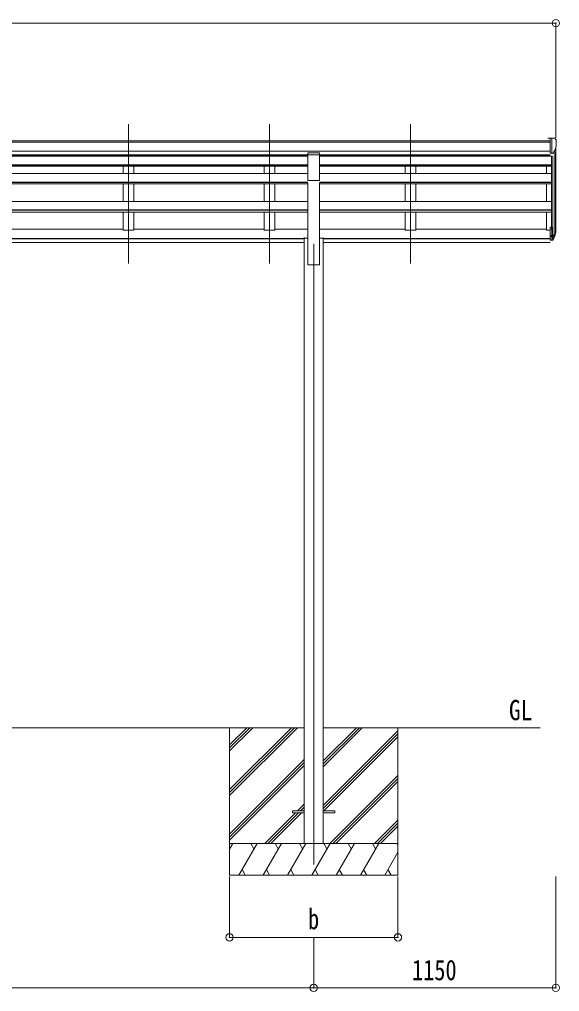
# Model space of a CAD drawing. Units: millimetres at full size; details may follow other scales. Extents: x -9783 to 33612, y -6828 to 13322.
# Drawn here: x 24060 to 26625, y -3952 to 668 of the extents above; entities that cross this region are included whole.
import ezdxf
from ezdxf.enums import TextEntityAlignment as Align

# ---------------------------------------------------------------- set-up
doc = ezdxf.new("R2010")
doc.units = ezdxf.units.MM
doc.header["$LTSCALE"] = 35
doc.header["$PDMODE"] = 32
doc.header["$PDSIZE"] = 35
for name, color, linetype, lineweight in [('0-0_0', 7, 'Continuous', 9), ('0-1_本体', 4, 'Continuous', 9), ('0-2_部品', 7, 'Continuous', 9), ('0-8_PARTS2', 2, 'Continuous', 9), ('0-A_寸法', 6, 'Continuous', 9)]:
    doc.layers.add(name, color=color, linetype=linetype, lineweight=lineweight)
doc.styles.add('ＭＳ ゴシック', font='')
doc.styles.get('ＭＳ ゴシック').set_extended_font_data('MS Gothic')

msp = doc.modelspace()

# ---------------------------------------------------------------- linework, layer by layer
at = {"layer": '0-0_0'}
for p, q in [((22402.81, -2698.21), (25412.41, -2698.21)), ((25057.61, -2698.21), (25057.61, -3398.21)), ((25057.61, -2992.38), (25351.79, -2698.21)), ((25057.61, -3006.52), (25365.93, -2698.21)), ((25057.61, -3020.67), (25380.07, -2698.21)), ((25057.61, -2808.54), (25167.94, -2698.21)), ((25057.61, -2794.39), (25153.8, -2698.21)), ((25057.61, -2780.25), (25139.66, -2698.21)), ((25502.81, -2698.21), (26533.61, -2698.21)), ((25502.81, -2883.84), (25688.44, -2698.21)), ((25502.81, -2869.69), (25674.3, -2698.21)), ((25502.81, -2855.55), (25660.16, -2698.21)), ((25502.81, -3067.68), (25857.61, -2712.89)), ((25857.61, -2698.21), (25857.61, -3398.21)), ((25502.81, -3081.82), (25857.61, -2727.03)), ((25505.07, -3093.71), (25857.61, -2741.17)), ((25057.61, -3204.51), (25412.41, -2849.72)), ((25057.61, -3218.66), (25412.41, -2863.86)), ((25057.61, -3232.8), (25412.41, -2878)), ((25534.42, -3248.21), (25857.61, -2925.02)), ((25548.56, -3248.21), (25857.61, -2939.16)), ((25562.7, -3248.21), (25857.61, -2953.3)), ((25380.55, -3093.71), (25412.41, -3061.85)), ((25394.69, -3093.71), (25412.41, -3075.99)), ((25408.83, -3093.71), (25412.41, -3090.13)), ((25226.05, -3248.21), (25371.55, -3102.71)), ((25240.19, -3248.21), (25385.69, -3102.71)), ((25254.33, -3248.21), (25399.83, -3102.71)), ((25746.55, -3248.21), (25857.61, -3137.15)), ((25760.69, -3248.21), (25857.61, -3151.29)), ((25774.83, -3248.21), (25857.61, -3165.43)), ((25857.61, -3248.21), (25057.61, -3248.21)), ((25057.61, -3275.71), (25073.49, -3248.21)), ((25102.35, -3398.21), (25188.96, -3248.21)), ((25173.96, -3274.19), (25158.96, -3248.2)), ((25217.83, -3398.2), (25304.43, -3248.21)), ((25289.43, -3274.19), (25274.42, -3248.21)), ((25333.29, -3398.21), (25419.9, -3248.21)), ((25404.9, -3274.19), (25389.9, -3248.21)), ((25448.76, -3398.21), (25535.37, -3248.21)), ((25520.37, -3274.19), (25505.37, -3248.2)), ((25564.24, -3398.21), (25650.84, -3248.21)), ((25635.84, -3274.19), (25620.84, -3248.21)), ((25679.71, -3398.21), (25766.31, -3248.21)), ((25736.31, -3248.21), (25751.31, -3274.19)), ((25851.78, -3248.21), (25857.61, -3258.31)), ((25795.18, -3398.21), (25857.61, -3290.07)), ((25117.35, -3372.23), (25132.35, -3398.21)), ((25232.82, -3372.23), (25247.82, -3398.2)), ((25348.29, -3372.22), (25363.29, -3398.21)), ((25463.76, -3372.23), (25478.76, -3398.21)), ((25579.23, -3372.23), (25594.23, -3398.21)), ((25694.7, -3372.23), (25709.7, -3398.21)), ((25810.17, -3372.23), (25825.17, -3398.21)), ((25057.61, -3398.21), (25857.61, -3398.21))]:
    msp.add_line(p, q, dxfattribs=at)
at = {"layer": '0-1_本体'}
for p, q in [((21234.11, 90.34), (26581.11, 90.34)), ((21234.11, 85), (26581.11, 85)), ((26607.61, -335.39), (26607.61, 53.59)), ((21234.11, 41.46), (26581.11, 41.46)), ((21234.11, 23.8), (26581.11, 23.8)), ((25430.11, 21.42), (22385.11, 21.42)), ((25430.11, 18.42), (22385.11, 18.42)), ((24552.61, 21.42), (24552.61, 18.42)), ((24602.61, 21.42), (24602.61, 18.42)), ((25222.61, 21.42), (25222.61, 18.42)), ((25272.61, 21.42), (25272.61, 18.42)), ((26581.11, 21.42), (25485.11, 21.42)), ((26587.61, 18.42), (25485.11, 18.42)), ((25892.61, 21.42), (25892.61, 18.42)), ((25942.61, 21.42), (25942.61, 18.42)), ((26562.61, 18.42), (26562.61, 21.42)), ((26587.61, 18.96), (26587.61, -331.53)), ((26593.61, 19.44), (26593.61, -375.97)), ((26603.33, 34.79), (26603.33, -357.96)), ((25430.11, -23.73), (22385.11, -23.73)), ((25430.11, -25.13), (22385.11, -25.13)), ((25430.11, -28.91), (22385.11, -28.91)), ((24552.61, -28.91), (24552.61, -64.97)), ((24602.61, -28.91), (24602.61, -64.97)), ((25222.61, -28.91), (25222.61, -64.97)), ((25272.61, -28.91), (25272.61, -64.97)), ((26587.61, -23.73), (25485.11, -23.73)), ((26587.61, -25.13), (25485.11, -25.13)), ((26587.61, -28.91), (25485.11, -28.91)), ((25892.61, -28.91), (25892.61, -64.97)), ((25942.61, -28.91), (25942.61, -64.97)), ((26562.61, -64.97), (26562.61, -28.91)), ((25430.11, -64.97), (22385.11, -64.97)), ((26587.61, -64.97), (25485.11, -64.97)), ((25430.11, -105.71), (22385.11, -105.71)), ((25430.11, -107.19), (22385.11, -107.19)), ((25430.11, -113.99), (22385.11, -113.99)), ((24552.61, -113.99), (24552.61, -197.34)), ((24602.61, -113.99), (24602.61, -197.34)), ((25222.61, -113.99), (25222.61, -197.34)), ((25272.61, -113.99), (25272.61, -197.34)), ((25430.11, -498.23), (25430.11, -109.99)), ((26587.61, -105.71), (25485.11, -105.71)), ((26587.61, -107.19), (25485.11, -107.19)), ((25485.11, -498.23), (25485.11, -109.99)), ((26587.61, -113.99), (25485.11, -113.99)), ((25892.61, -113.99), (25892.61, -197.34)), ((25942.61, -113.99), (25942.61, -197.34)), ((26562.61, -197.34), (26562.61, -113.99)), ((22385.11, -197.34), (25430.11, -197.34)), ((25485.11, -197.34), (26587.61, -197.34)), ((25430.11, -236.55), (22385.11, -236.55)), ((25430.11, -238.03), (22385.11, -238.03)), ((25430.11, -247.69), (22385.11, -247.69)), ((24552.61, -247.51), (24552.61, -333.76)), ((24602.61, -247.51), (24602.61, -333.76)), ((25222.61, -247.51), (25222.61, -333.76)), ((25272.61, -247.51), (25272.61, -333.76)), ((26587.61, -236.55), (25485.11, -236.55)), ((26587.61, -238.03), (25485.11, -238.03)), ((26587.61, -247.69), (25485.11, -247.69)), ((25892.61, -247.51), (25892.61, -333.76)), ((25942.61, -247.51), (25942.61, -333.76)), ((26562.61, -333.76), (26562.61, -247.69)), ((23932.61, -328.94), (24552.61, -328.94)), ((24602.61, -333.74), (24552.61, -333.74)), ((24602.61, -328.94), (25222.61, -328.94)), ((25272.61, -333.74), (25222.61, -333.74)), ((25272.61, -328.94), (25430.11, -328.94)), ((25412.41, -368.21), (25412.41, -3248.21)), ((25485.11, -328.94), (25892.61, -328.94)), ((25502.81, -368.21), (25502.81, -3248.21)), ((25942.61, -333.74), (25892.61, -333.74)), ((25942.61, -328.94), (26562.61, -328.94)), ((26562.61, -333.74), (26581.11, -333.74)), ((22402.81, -373.24), (25412.41, -373.24)), ((22402.81, -374.62), (25412.41, -374.62)), ((22402.81, -391.8), (25412.41, -391.8)), ((25412.41, -371.84), (25430.11, -371.84)), ((25485.11, -371.84), (25502.81, -371.84)), ((25502.81, -373.24), (26581.11, -373.24)), ((25502.81, -374.62), (26581.11, -374.62)), ((25502.81, -391.8), (26581.11, -391.8)), ((25430.11, -498.23), (25485.11, -498.23))]:
    msp.add_line(p, q, dxfattribs=at)
at = {"layer": '0-2_部品'}
for p, q in [((26581.31, 103.43), (26571.31, 103.34)), ((26571.31, 101.82), (26571.31, 103.34)), ((26581.31, 31.44), (26581.31, 103.43)), ((26599.81, 103.43), (26581.31, 103.43)), ((26587.81, 30.44), (26587.81, 103.43)), ((26599.81, 103.43), (26602.14, 103.29)), ((26602.9, 102.86), (26606.97, 97.05)), ((26609.81, 94.06), (26609.81, 93.43)), ((26595.43, 32.26), (26604.71, 48.32)), ((25430.31, 33.19), (25485.31, 33.19)), ((25430.31, -98.51), (25430.31, 33.19)), ((25485.31, -98.51), (25485.31, 33.19)), ((26581.31, 31.44), (26587.81, 31.44)), ((26587.81, 30.44), (26593.02, 30.76)), ((25430.31, -98.51), (25485.31, -98.51)), ((26581.31, -320.05), (26581.31, -381.11)), ((26581.31, -320.05), (26587.81, -320.05)), ((26587.81, -320.05), (26587.81, -381.93)), ((26581.31, -358.36), (26587.81, -358.36)), ((26581.31, -363.76), (26587.81, -363.76)), ((26587.81, -364.76), (26592.94, -364.76)), ((26587.81, -366.76), (26592.65, -366.76)), ((26594.24, -364.01), (26604, -345.6)), ((26605.42, -346.09), (26595.25, -365.26)), ((26602.83, -362.94), (26595.25, -380.43)), ((26581.31, -381.11), (26587.81, -381.11)), ((26587.81, -381.93), (26592.65, -381.93))]:
    msp.add_line(p, q, dxfattribs=at)
at = {"layer": '0-2_部品', "color": 4}
for p, q in [((25357.61, -3093.71), (25357.61, -3102.71)), ((25412.41, -3093.71), (25357.61, -3093.71)), ((25557.21, -3093.71), (25502.41, -3093.71)), ((25412.41, -3102.71), (25357.61, -3102.71))]:
    msp.add_line(p, q, dxfattribs=at)
msp.add_lwpolyline([(25557.21, -3093.71), (25557.21, -3102.71), (25502.41, -3102.71)], dxfattribs=at)
at = {"layer": '0-2_部品'}
for centre, radius, start, end in [((26602.08, 102.29), 1, 35, 86.5), ((26407.81, 93.43), 202, 347.09739, 0), ((26606.81, 94.06), 3, 0, 87), ((26592.83, 33.76), 3, 273.5, 330), ((26519.86, -319.64), 88.05, 342.78929, 2.77608), ((26519.15, -323.92), 89.07, 345.58812, 5.50424), ((26592.65, -363.76), 3, 270, 330), ((26592.94, -363.26), 1.5, 270, 330), ((26474.59, -326.87), 133.22, 344.28698, 356.72013), ((26592.65, -378.93), 3, 270, 330)]:
    msp.add_arc(centre, radius, start, end, dxfattribs=at)
at = {"layer": '0-8_PARTS2'}
for p, q in [((24577.61, -492), (24577.61, 170.52)), ((25247.61, -492), (25247.61, 170.52)), ((25917.61, -492), (25917.61, 170.52)), ((25457.61, -398.21), (25457.61, -3348.21))]:
    msp.add_line(p, q, dxfattribs=at)
at = {"layer": '0-A_寸法'}
for p, q in [((21207.61, 650.15), (26607.61, 650.15)), ((26607.61, 650.15), (26607.61, 104.53)), ((25057.61, -3694.59), (25057.61, -3405.62)), ((25857.61, -3694.59), (25857.61, -3405.62)), ((26607.61, -3934.57), (26607.61, -3405.62)), ((25057.61, -3694.59), (25857.61, -3694.59)), ((25457.61, -3934.57), (25457.61, -3694.59)), ((22357.61, -3934.57), (25457.61, -3934.57)), ((25457.61, -3934.57), (26607.61, -3934.57))]:
    msp.add_line(p, q, dxfattribs=at)
for p in [(26607.61, 650.15), (25057.61, -3694.59), (25857.61, -3694.59), (25457.61, -3934.57), (26607.61, -3934.57)]:
    msp.add_point(p, dxfattribs=at)

# ---------------------------------------------------------------- texts
at = {"layer": '0-0_0', "style": 'ＭＳ ゴシック', "width": 0.85}
msp.add_text('GL', height=96.22, dxfattribs=at).set_placement((26384.71, -2691.27), align=Align.BOTTOM_LEFT)
at = {"layer": '0-A_寸法', "color": 7, "style": 'ＭＳ ゴシック', "width": 0.8}
for s, p in [('b', (25430.48, -3685.09)), ('1150', (25924.11, -3927.57))]:
    msp.add_text(s, height=97.51, dxfattribs=at).set_placement(p, align=Align.BOTTOM_LEFT)

doc.saveas('drawing.dxf')
